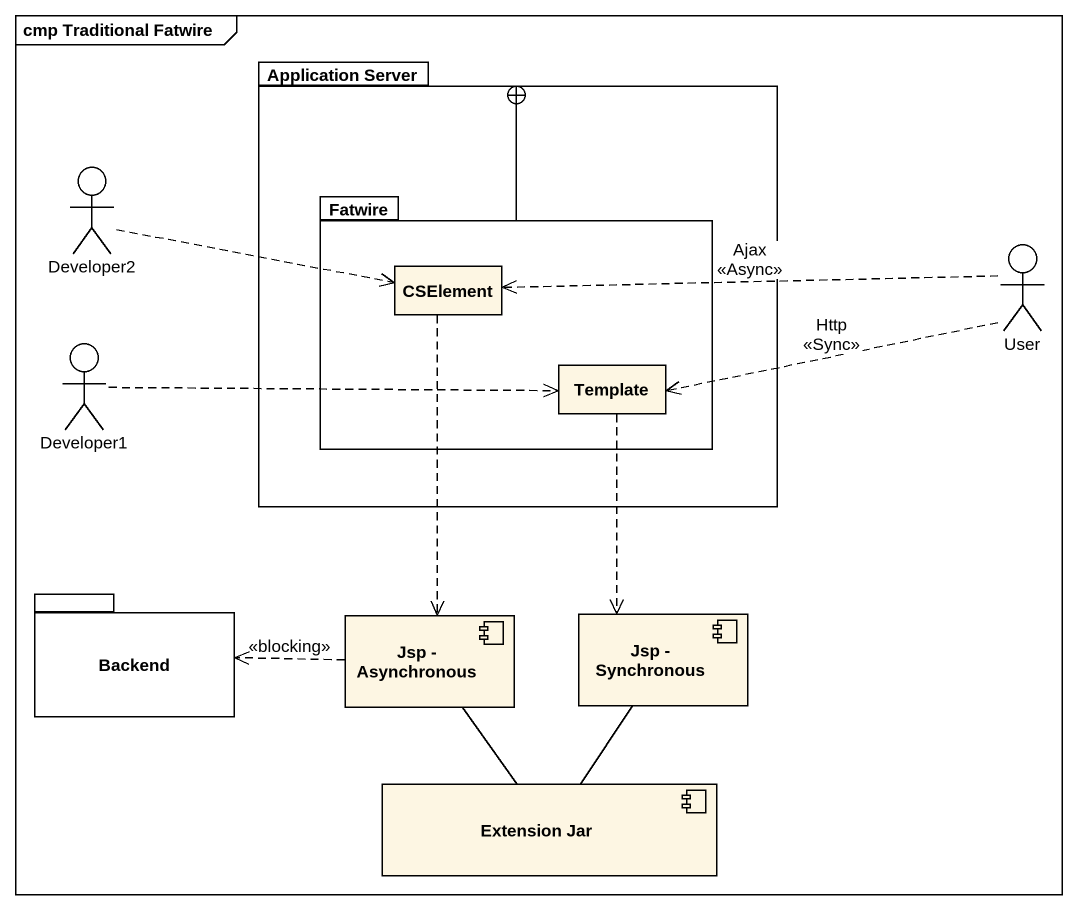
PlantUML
@startuml
mainframe cmp Traditional Fatwire
package "Application Server" as Application_Server {
  package Fatwire {
    rectangle CSElement
    rectangle Template
  }
}
actor Developer2
actor User
actor Developer1
package Backend {
}
component "Jsp - Asynchronous" as Jsp_Asynchronous
component "Jsp - Synchronous" as Jsp_Synchronous
component "Extension Jar" as Extension_Jar
Developer2 .right.> CSElement
Fatwire -up-+ Application_Server
User .left.> CSElement : Ajax\n<<Async>>
User .left.> Template : Http\n<<Sync>>
CSElement ..> Jsp_Asynchronous
Developer1 .right.> Template
Template ..> Jsp_Synchronous
Jsp_Asynchronous .left.> Backend : <<blocking>>
Jsp_Asynchronous -- Extension_Jar
Jsp_Synchronous -- Extension_Jar
@enduml
